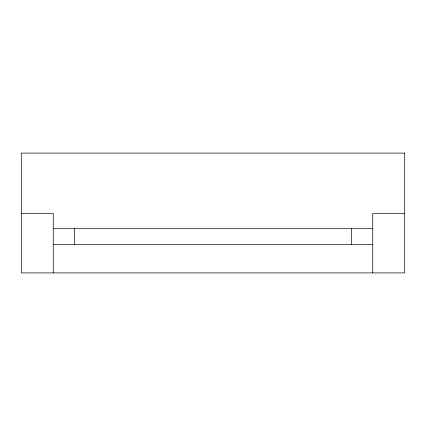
<?xml version="1.0" encoding="UTF-8"?>
<svg xmlns="http://www.w3.org/2000/svg" width="426" height="426" viewBox="0 0 426 426"><rect width="100%" height="100%" fill="white"/><g stroke="black" fill="none" stroke-linecap="round" stroke-linejoin="round"><path stroke-width="0.64" d="M21.3 213.49L53.25 213.49L53.25 272.906M404.7 213.49L372.75 213.49L372.75 272.906M53.25 228.709L372.75 228.709M53.25 244.684L372.75 244.684M351.45 228.709L351.45 244.684M74.55 228.709L74.55 244.684M404.7 153.094L21.3 153.094L21.3 272.906L404.7 272.906L404.7 153.094"/></g></svg>
